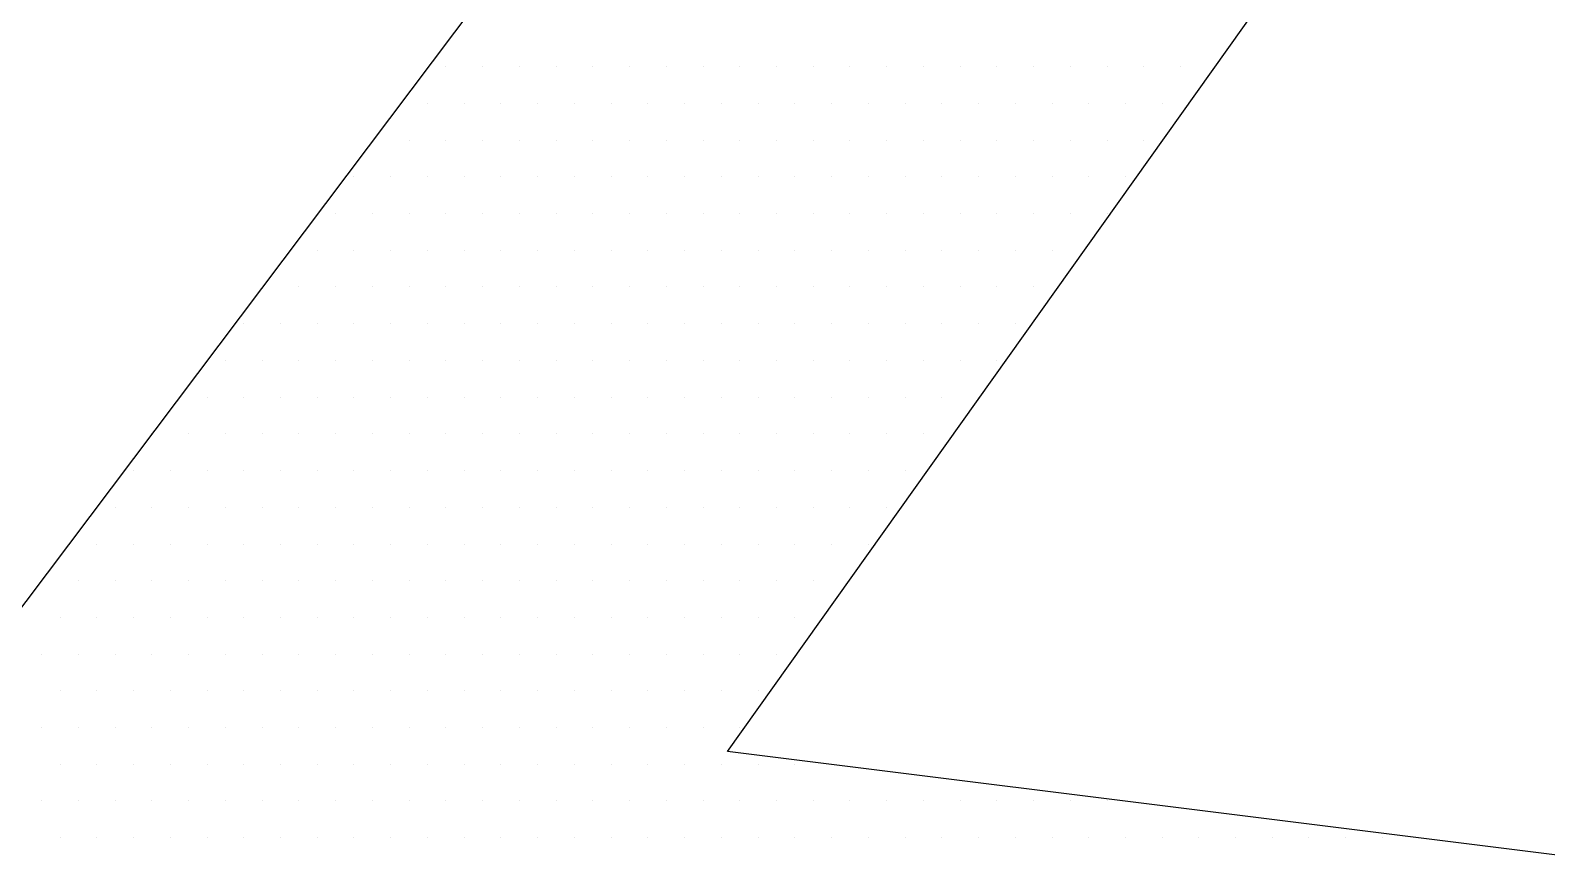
# Paper-space layout 'TOP_A1_00200_01-01-2017_MODELE' of a CAD drawing. Header units: millimetres. Extents: x -52 to 293, y -3 to 294.
# Drawn here: x -6.922 to -3.135, y 57.446 to 59.513 of the extents above; entities that cross this region are included whole.
import ezdxf

# ---------------------------------------------------------------- set-up
doc = ezdxf.new("R2010")
doc.units = ezdxf.units.MM
doc.header["$LTSCALE"] = 2
doc.linetypes.add('CACHEX2', pattern=[0.75, 0.5, -0.25])
for name, color, linetype in [('CALQUE_7', 4, 'Continuous'), ('CARTOUCHE', 7, 'Continuous'), ('rosace', 7, 'Continuous')]:
    doc.layers.add(name, color=color, linetype=linetype)

# ---------------------------------------------------------------- blocks, each defined once
blk = doc.blocks.new('A$C715108E3')
at = {"layer": 'CALQUE_7', "color": 131}
for p, q in [((2.8241, -10.5791), (2.8241, -10.5791)), ((2.8685, -10.5791), (2.8685, -10.5791)), ((2.9606, -10.5791), (2.9606, -10.5791)), ((3.0518, -10.5791), (3.0518, -10.5791)), ((3.1439, -10.5791), (3.1439, -10.5791)), ((3.2359, -10.5791), (3.2359, -10.5791)), ((3.3277, -10.5791), (3.3277, -10.5791)), ((3.4192, -10.5791), (3.4192, -10.5791)), ((3.511, -10.5791), (3.511, -10.5791)), ((3.6028, -10.5791), (3.6028, -10.5791)), ((3.6943, -10.5791), (3.6943, -10.5791)), ((3.7861, -10.5791), (3.7861, -10.5791)), ((3.878, -10.5791), (3.878, -10.5791)), ((3.9694, -10.5791), (3.9694, -10.5791)), ((4.0612, -10.5791), (4.0612, -10.5791)), ((4.1531, -10.5791), (4.1531, -10.5791)), ((4.2445, -10.5791), (4.2445, -10.5791)), ((4.3364, -10.5791), (4.3364, -10.5791)), ((4.4282, -10.5791), (4.4282, -10.5791)), ((4.5202, -10.5791), (4.5202, -10.5791)), ((4.6115, -10.5791), (4.6115, -10.5791)), ((4.7035, -10.5791), (4.7035, -10.5791)), ((2.755, -10.6702), (2.755, -10.6702)), ((2.823, -10.6702), (2.823, -10.6702)), ((2.9143, -10.6702), (2.9143, -10.6702)), ((3.0063, -10.6702), (3.0063, -10.6702)), ((3.0983, -10.6702), (3.0983, -10.6702)), ((3.1894, -10.6702), (3.1894, -10.6702)), ((3.2814, -10.6702), (3.2814, -10.6702)), ((3.3734, -10.6702), (3.3734, -10.6702)), ((3.4653, -10.6702), (3.4653, -10.6702)), ((3.5564, -10.6702), (3.5564, -10.6702)), ((3.6486, -10.6702), (3.6486, -10.6702)), ((3.7404, -10.6702), (3.7404, -10.6702)), ((3.8317, -10.6702), (3.8317, -10.6702)), ((3.9237, -10.6702), (3.9237, -10.6702)), ((4.0155, -10.6702), (4.0155, -10.6702)), ((4.107, -10.6702), (4.107, -10.6702)), ((4.1988, -10.6702), (4.1988, -10.6702)), ((4.2906, -10.6702), (4.2906, -10.6702)), ((4.3827, -10.6702), (4.3827, -10.6702)), ((4.4739, -10.6702), (4.4739, -10.6702)), ((4.5659, -10.6702), (4.5659, -10.6702)), ((4.658, -10.6702), (4.658, -10.6702)), ((2.686, -10.763), (2.686, -10.763)), ((2.7767, -10.763), (2.7767, -10.763)), ((2.8685, -10.763), (2.8685, -10.763)), ((2.9606, -10.763), (2.9606, -10.763)), ((3.0518, -10.763), (3.0518, -10.763)), ((3.1439, -10.763), (3.1439, -10.763)), ((3.2359, -10.763), (3.2359, -10.763)), ((3.3277, -10.763), (3.3277, -10.763)), ((3.4192, -10.763), (3.4192, -10.763)), ((3.511, -10.763), (3.511, -10.763)), ((3.6028, -10.763), (3.6028, -10.763)), ((3.6943, -10.763), (3.6943, -10.763)), ((3.7861, -10.763), (3.7861, -10.763)), ((3.878, -10.763), (3.878, -10.763)), ((3.9694, -10.763), (3.9694, -10.763)), ((4.0612, -10.763), (4.0612, -10.763)), ((4.1531, -10.763), (4.1531, -10.763)), ((4.2445, -10.763), (4.2445, -10.763)), ((4.3364, -10.763), (4.3364, -10.763)), ((4.4282, -10.763), (4.4282, -10.763)), ((4.5202, -10.763), (4.5202, -10.763)), ((4.6115, -10.763), (4.6115, -10.763)), ((2.6169, -10.8542), (2.6169, -10.8542)), ((2.6392, -10.8542), (2.6392, -10.8542)), ((2.731, -10.8542), (2.731, -10.8542)), ((2.823, -10.8542), (2.823, -10.8542)), ((2.9143, -10.8542), (2.9143, -10.8542)), ((3.0063, -10.8542), (3.0063, -10.8542)), ((3.0983, -10.8542), (3.0983, -10.8542)), ((3.1894, -10.8542), (3.1894, -10.8542)), ((3.2814, -10.8542), (3.2814, -10.8542)), ((3.3734, -10.8542), (3.3734, -10.8542)), ((3.4653, -10.8542), (3.4653, -10.8542)), ((3.5564, -10.8542), (3.5564, -10.8542)), ((3.6486, -10.8542), (3.6486, -10.8542)), ((3.7404, -10.8542), (3.7404, -10.8542)), ((3.8317, -10.8542), (3.8317, -10.8542)), ((3.9237, -10.8542), (3.9237, -10.8542)), ((4.0155, -10.8542), (4.0155, -10.8542)), ((4.107, -10.8542), (4.107, -10.8542)), ((4.1988, -10.8542), (4.1988, -10.8542)), ((4.2906, -10.8542), (4.2906, -10.8542)), ((4.3827, -10.8542), (4.3827, -10.8542)), ((4.4739, -10.8542), (4.4739, -10.8542)), ((4.5659, -10.8542), (4.5659, -10.8542)), ((2.5477, -10.9457), (2.5477, -10.9457)), ((2.5934, -10.9457), (2.5934, -10.9457)), ((2.6853, -10.9457), (2.6853, -10.9457)), ((2.7767, -10.9457), (2.7767, -10.9457)), ((2.8685, -10.9457), (2.8685, -10.9457)), ((2.9606, -10.9457), (2.9606, -10.9457)), ((3.0518, -10.9457), (3.0518, -10.9457)), ((3.1439, -10.9457), (3.1439, -10.9457)), ((3.2359, -10.9457), (3.2359, -10.9457)), ((3.3277, -10.9457), (3.3277, -10.9457)), ((3.4192, -10.9457), (3.4192, -10.9457)), ((3.511, -10.9457), (3.511, -10.9457)), ((3.6028, -10.9457), (3.6028, -10.9457)), ((3.6943, -10.9457), (3.6943, -10.9457)), ((3.7861, -10.9457), (3.7861, -10.9457)), ((3.878, -10.9457), (3.878, -10.9457)), ((3.9694, -10.9457), (3.9694, -10.9457)), ((4.0612, -10.9457), (4.0612, -10.9457)), ((4.1531, -10.9457), (4.1531, -10.9457)), ((4.2445, -10.9457), (4.2445, -10.9457)), ((4.3364, -10.9457), (4.3364, -10.9457)), ((4.4282, -10.9457), (4.4282, -10.9457)), ((4.5202, -10.9457), (4.5202, -10.9457)), ((2.4787, -11.0383), (2.4787, -11.0383)), ((2.5477, -11.0383), (2.5477, -11.0383)), ((2.6392, -11.0383), (2.6392, -11.0383)), ((2.731, -11.0383), (2.731, -11.0383)), ((2.823, -11.0383), (2.823, -11.0383)), ((2.9143, -11.0383), (2.9143, -11.0383)), ((3.0063, -11.0383), (3.0063, -11.0383)), ((3.0983, -11.0383), (3.0983, -11.0383)), ((3.1894, -11.0383), (3.1894, -11.0383)), ((3.2814, -11.0383), (3.2814, -11.0383)), ((3.3734, -11.0383), (3.3734, -11.0383)), ((3.4653, -11.0383), (3.4653, -11.0383)), ((3.5564, -11.0383), (3.5564, -11.0383)), ((3.6486, -11.0383), (3.6486, -11.0383)), ((3.7404, -11.0383), (3.7404, -11.0383)), ((3.8317, -11.0383), (3.8317, -11.0383)), ((3.9237, -11.0383), (3.9237, -11.0383)), ((4.0155, -11.0383), (4.0155, -11.0383)), ((4.107, -11.0383), (4.107, -11.0383)), ((4.1988, -11.0383), (4.1988, -11.0383)), ((4.2906, -11.0383), (4.2906, -11.0383)), ((4.3827, -11.0383), (4.3827, -11.0383)), ((2.4098, -11.1295), (2.4098, -11.1295)), ((2.4101, -11.1295), (2.4101, -11.1295)), ((2.5016, -11.1295), (2.5016, -11.1295)), ((2.5934, -11.1295), (2.5934, -11.1295)), ((2.6853, -11.1295), (2.6853, -11.1295)), ((2.7767, -11.1295), (2.7767, -11.1295)), ((2.8685, -11.1295), (2.8685, -11.1295)), ((2.9606, -11.1295), (2.9606, -11.1295)), ((3.0518, -11.1295), (3.0518, -11.1295)), ((3.1439, -11.1295), (3.1439, -11.1295)), ((3.2359, -11.1295), (3.2359, -11.1295)), ((3.3277, -11.1295), (3.3277, -11.1295)), ((3.4192, -11.1295), (3.4192, -11.1295)), ((3.511, -11.1295), (3.511, -11.1295)), ((3.6028, -11.1295), (3.6028, -11.1295)), ((3.6943, -11.1295), (3.6943, -11.1295)), ((3.7861, -11.1295), (3.7861, -11.1295)), ((3.878, -11.1295), (3.878, -11.1295)), ((3.9694, -11.1295), (3.9694, -11.1295)), ((4.0612, -11.1295), (4.0612, -11.1295)), ((4.1531, -11.1295), (4.1531, -11.1295)), ((4.2445, -11.1295), (4.2445, -11.1295)), ((4.3364, -11.1295), (4.3364, -11.1295)), ((2.3404, -11.2208), (2.3404, -11.2208)), ((2.364, -11.2208), (2.364, -11.2208)), ((2.4559, -11.2208), (2.4559, -11.2208)), ((2.5477, -11.2208), (2.5477, -11.2208)), ((2.6392, -11.2208), (2.6392, -11.2208)), ((2.731, -11.2208), (2.731, -11.2208)), ((2.823, -11.2208), (2.823, -11.2208)), ((2.9143, -11.2208), (2.9143, -11.2208)), ((3.0063, -11.2208), (3.0063, -11.2208)), ((3.0983, -11.2208), (3.0983, -11.2208)), ((3.1894, -11.2208), (3.1894, -11.2208)), ((3.2814, -11.2208), (3.2814, -11.2208)), ((3.3734, -11.2208), (3.3734, -11.2208)), ((3.4653, -11.2208), (3.4653, -11.2208)), ((3.5564, -11.2208), (3.5564, -11.2208)), ((3.6486, -11.2208), (3.6486, -11.2208)), ((3.7404, -11.2208), (3.7404, -11.2208)), ((3.8317, -11.2208), (3.8317, -11.2208)), ((3.9237, -11.2208), (3.9237, -11.2208)), ((4.0155, -11.2208), (4.0155, -11.2208)), ((4.107, -11.2208), (4.107, -11.2208)), ((4.1988, -11.2208), (4.1988, -11.2208)), ((4.2906, -11.2208), (4.2906, -11.2208)), ((2.2716, -11.3132), (2.2716, -11.3132)), ((2.3183, -11.3132), (2.3183, -11.3132)), ((2.4101, -11.3132), (2.4101, -11.3132)), ((2.5016, -11.3132), (2.5016, -11.3132)), ((2.5934, -11.3132), (2.5934, -11.3132)), ((2.6853, -11.3132), (2.6853, -11.3132)), ((2.7767, -11.3132), (2.7767, -11.3132)), ((2.8685, -11.3132), (2.8685, -11.3132)), ((2.9606, -11.3132), (2.9606, -11.3132)), ((3.0518, -11.3132), (3.0518, -11.3132)), ((3.1439, -11.3132), (3.1439, -11.3132)), ((3.2359, -11.3132), (3.2359, -11.3132)), ((3.3277, -11.3132), (3.3277, -11.3132)), ((3.4192, -11.3132), (3.4192, -11.3132)), ((3.511, -11.3132), (3.511, -11.3132)), ((3.6028, -11.3132), (3.6028, -11.3132)), ((3.6943, -11.3132), (3.6943, -11.3132)), ((3.7861, -11.3132), (3.7861, -11.3132)), ((3.878, -11.3132), (3.878, -11.3132)), ((3.9694, -11.3132), (3.9694, -11.3132)), ((4.0612, -11.3132), (4.0612, -11.3132)), ((4.1531, -11.3132), (4.1531, -11.3132)), ((4.2445, -11.3132), (4.2445, -11.3132)), ((2.2025, -11.4048), (2.2025, -11.4048)), ((2.2726, -11.4048), (2.2726, -11.4048)), ((2.364, -11.4048), (2.364, -11.4048)), ((2.4559, -11.4048), (2.4559, -11.4048)), ((2.5477, -11.4048), (2.5477, -11.4048)), ((2.6392, -11.4048), (2.6392, -11.4048)), ((2.731, -11.4048), (2.731, -11.4048)), ((2.823, -11.4048), (2.823, -11.4048)), ((2.9143, -11.4048), (2.9143, -11.4048)), ((3.0063, -11.4048), (3.0063, -11.4048)), ((3.0983, -11.4048), (3.0983, -11.4048)), ((3.1894, -11.4048), (3.1894, -11.4048)), ((3.2814, -11.4048), (3.2814, -11.4048)), ((3.3734, -11.4048), (3.3734, -11.4048)), ((3.4653, -11.4048), (3.4653, -11.4048)), ((3.5564, -11.4048), (3.5564, -11.4048)), ((3.6486, -11.4048), (3.6486, -11.4048)), ((3.7404, -11.4048), (3.7404, -11.4048)), ((3.8317, -11.4048), (3.8317, -11.4048)), ((3.9237, -11.4048), (3.9237, -11.4048)), ((4.0155, -11.4048), (4.0155, -11.4048)), ((4.107, -11.4048), (4.107, -11.4048)), ((4.1988, -11.4048), (4.1988, -11.4048)), ((2.1335, -11.4959), (2.1335, -11.4959)), ((2.1346, -11.4959), (2.1346, -11.4959)), ((2.2265, -11.4959), (2.2265, -11.4959)), ((2.3183, -11.4959), (2.3183, -11.4959)), ((2.4101, -11.4959), (2.4101, -11.4959)), ((2.5016, -11.4959), (2.5016, -11.4959)), ((2.5934, -11.4959), (2.5934, -11.4959)), ((2.6853, -11.4959), (2.6853, -11.4959)), ((2.7767, -11.4959), (2.7767, -11.4959)), ((2.8685, -11.4959), (2.8685, -11.4959)), ((2.9606, -11.4959), (2.9606, -11.4959)), ((3.0518, -11.4959), (3.0518, -11.4959)), ((3.1439, -11.4959), (3.1439, -11.4959)), ((3.2359, -11.4959), (3.2359, -11.4959)), ((3.3277, -11.4959), (3.3277, -11.4959)), ((3.4192, -11.4959), (3.4192, -11.4959)), ((3.511, -11.4959), (3.511, -11.4959)), ((3.6028, -11.4959), (3.6028, -11.4959)), ((3.6943, -11.4959), (3.6943, -11.4959)), ((3.7861, -11.4959), (3.7861, -11.4959)), ((3.878, -11.4959), (3.878, -11.4959)), ((3.9694, -11.4959), (3.9694, -11.4959)), ((4.0612, -11.4959), (4.0612, -11.4959)), ((2.0642, -11.5885), (2.0642, -11.5885)), ((2.0889, -11.5885), (2.0889, -11.5885)), ((2.1807, -11.5885), (2.1807, -11.5885)), ((2.2726, -11.5885), (2.2726, -11.5885)), ((2.364, -11.5885), (2.364, -11.5885)), ((2.4559, -11.5885), (2.4559, -11.5885)), ((2.5477, -11.5885), (2.5477, -11.5885)), ((2.6392, -11.5885), (2.6392, -11.5885)), ((2.731, -11.5885), (2.731, -11.5885)), ((2.823, -11.5885), (2.823, -11.5885)), ((2.9143, -11.5885), (2.9143, -11.5885)), ((3.0063, -11.5885), (3.0063, -11.5885)), ((3.0983, -11.5885), (3.0983, -11.5885)), ((3.1894, -11.5885), (3.1894, -11.5885)), ((3.2814, -11.5885), (3.2814, -11.5885)), ((3.3734, -11.5885), (3.3734, -11.5885)), ((3.4653, -11.5885), (3.4653, -11.5885)), ((3.5564, -11.5885), (3.5564, -11.5885)), ((3.6486, -11.5885), (3.6486, -11.5885)), ((3.7404, -11.5885), (3.7404, -11.5885)), ((3.8317, -11.5885), (3.8317, -11.5885)), ((3.9237, -11.5885), (3.9237, -11.5885)), ((4.0155, -11.5885), (4.0155, -11.5885)), ((1.9952, -11.68), (1.9952, -11.68)), ((2.0432, -11.68), (2.0432, -11.68)), ((2.1346, -11.68), (2.1346, -11.68)), ((2.2265, -11.68), (2.2265, -11.68)), ((2.3183, -11.68), (2.3183, -11.68)), ((2.4101, -11.68), (2.4101, -11.68)), ((2.5016, -11.68), (2.5016, -11.68)), ((2.5934, -11.68), (2.5934, -11.68)), ((2.6853, -11.68), (2.6853, -11.68)), ((2.7767, -11.68), (2.7767, -11.68)), ((2.8685, -11.68), (2.8685, -11.68)), ((2.9606, -11.68), (2.9606, -11.68)), ((3.0518, -11.68), (3.0518, -11.68)), ((3.1439, -11.68), (3.1439, -11.68)), ((3.2359, -11.68), (3.2359, -11.68)), ((3.3277, -11.68), (3.3277, -11.68)), ((3.4192, -11.68), (3.4192, -11.68)), ((3.511, -11.68), (3.511, -11.68)), ((3.6028, -11.68), (3.6028, -11.68)), ((3.6943, -11.68), (3.6943, -11.68)), ((3.7861, -11.68), (3.7861, -11.68)), ((3.878, -11.68), (3.878, -11.68)), ((3.9694, -11.68), (3.9694, -11.68)), ((1.9262, -11.7722), (1.9262, -11.7722)), ((1.9967, -11.7722), (1.9967, -11.7722)), ((2.0889, -11.7722), (2.0889, -11.7722)), ((2.1807, -11.7722), (2.1807, -11.7722)), ((2.2726, -11.7722), (2.2726, -11.7722)), ((2.364, -11.7722), (2.364, -11.7722)), ((2.4559, -11.7722), (2.4559, -11.7722)), ((2.5477, -11.7722), (2.5477, -11.7722)), ((2.6392, -11.7722), (2.6392, -11.7722)), ((2.731, -11.7722), (2.731, -11.7722)), ((2.823, -11.7722), (2.823, -11.7722)), ((2.9143, -11.7722), (2.9143, -11.7722)), ((3.0063, -11.7722), (3.0063, -11.7722)), ((3.0983, -11.7722), (3.0983, -11.7722)), ((3.1894, -11.7722), (3.1894, -11.7722)), ((3.2814, -11.7722), (3.2814, -11.7722)), ((3.3734, -11.7722), (3.3734, -11.7722)), ((3.4653, -11.7722), (3.4653, -11.7722)), ((3.5564, -11.7722), (3.5564, -11.7722)), ((3.6486, -11.7722), (3.6486, -11.7722)), ((3.7404, -11.7722), (3.7404, -11.7722)), ((3.8317, -11.7722), (3.8317, -11.7722)), ((3.9237, -11.7722), (3.9237, -11.7722)), ((1.8573, -11.8636), (1.8573, -11.8636)), ((1.8595, -11.8636), (1.8595, -11.8636)), ((1.9513, -11.8636), (1.9513, -11.8636)), ((2.0432, -11.8636), (2.0432, -11.8636)), ((2.1346, -11.8636), (2.1346, -11.8636)), ((2.2265, -11.8636), (2.2265, -11.8636)), ((2.3183, -11.8636), (2.3183, -11.8636)), ((2.4101, -11.8636), (2.4101, -11.8636)), ((2.5016, -11.8636), (2.5016, -11.8636)), ((2.5934, -11.8636), (2.5934, -11.8636)), ((2.6853, -11.8636), (2.6853, -11.8636)), ((2.7767, -11.8636), (2.7767, -11.8636)), ((2.8685, -11.8636), (2.8685, -11.8636)), ((2.9606, -11.8636), (2.9606, -11.8636)), ((3.0518, -11.8636), (3.0518, -11.8636)), ((3.1439, -11.8636), (3.1439, -11.8636)), ((3.2359, -11.8636), (3.2359, -11.8636)), ((3.3277, -11.8636), (3.3277, -11.8636)), ((3.4192, -11.8636), (3.4192, -11.8636)), ((3.511, -11.8636), (3.511, -11.8636)), ((3.6028, -11.8636), (3.6028, -11.8636)), ((3.6943, -11.8636), (3.6943, -11.8636)), ((3.7861, -11.8636), (3.7861, -11.8636)), ((1.9056, -11.9551), (1.9056, -11.9551)), ((1.9967, -11.9551), (1.9967, -11.9551)), ((2.0889, -11.9551), (2.0889, -11.9551)), ((2.1807, -11.9551), (2.1807, -11.9551)), ((2.2726, -11.9551), (2.2726, -11.9551)), ((2.364, -11.9551), (2.364, -11.9551)), ((2.4559, -11.9551), (2.4559, -11.9551)), ((2.5477, -11.9551), (2.5477, -11.9551)), ((2.6392, -11.9551), (2.6392, -11.9551)), ((2.731, -11.9551), (2.731, -11.9551)), ((2.823, -11.9551), (2.823, -11.9551)), ((2.9143, -11.9551), (2.9143, -11.9551)), ((3.0063, -11.9551), (3.0063, -11.9551)), ((3.0983, -11.9551), (3.0983, -11.9551)), ((3.1894, -11.9551), (3.1894, -11.9551)), ((3.2814, -11.9551), (3.2814, -11.9551)), ((3.3734, -11.9551), (3.3734, -11.9551)), ((3.4653, -11.9551), (3.4653, -11.9551)), ((3.5564, -11.9551), (3.5564, -11.9551)), ((3.6486, -11.9551), (3.6486, -11.9551)), ((3.7404, -11.9551), (3.7404, -11.9551)), ((1.8595, -12.0473), (1.8595, -12.0473)), ((1.9513, -12.0473), (1.9513, -12.0473)), ((2.0432, -12.0473), (2.0432, -12.0473)), ((2.1346, -12.0473), (2.1346, -12.0473)), ((2.2265, -12.0473), (2.2265, -12.0473)), ((2.3183, -12.0473), (2.3183, -12.0473)), ((2.4101, -12.0473), (2.4101, -12.0473)), ((2.5016, -12.0473), (2.5016, -12.0473)), ((2.5934, -12.0473), (2.5934, -12.0473)), ((2.6853, -12.0473), (2.6853, -12.0473)), ((2.7767, -12.0473), (2.7767, -12.0473)), ((2.8685, -12.0473), (2.8685, -12.0473)), ((2.9606, -12.0473), (2.9606, -12.0473)), ((3.0518, -12.0473), (3.0518, -12.0473)), ((3.1439, -12.0473), (3.1439, -12.0473)), ((3.2359, -12.0473), (3.2359, -12.0473)), ((3.3277, -12.0473), (3.3277, -12.0473)), ((3.4192, -12.0473), (3.4192, -12.0473)), ((3.511, -12.0473), (3.511, -12.0473)), ((3.6028, -12.0473), (3.6028, -12.0473)), ((3.6943, -12.0473), (3.6943, -12.0473)), ((1.9056, -12.1388), (1.9056, -12.1388)), ((1.9967, -12.1388), (1.9967, -12.1388)), ((2.0889, -12.1388), (2.0889, -12.1388)), ((2.1807, -12.1388), (2.1807, -12.1388)), ((2.2726, -12.1388), (2.2726, -12.1388)), ((2.364, -12.1388), (2.364, -12.1388)), ((2.4559, -12.1388), (2.4559, -12.1388)), ((2.5477, -12.1388), (2.5477, -12.1388)), ((2.6392, -12.1388), (2.6392, -12.1388)), ((2.731, -12.1388), (2.731, -12.1388)), ((2.823, -12.1388), (2.823, -12.1388)), ((2.9143, -12.1388), (2.9143, -12.1388)), ((3.0063, -12.1388), (3.0063, -12.1388)), ((3.0983, -12.1388), (3.0983, -12.1388)), ((3.1894, -12.1388), (3.1894, -12.1388)), ((3.2814, -12.1388), (3.2814, -12.1388)), ((3.3734, -12.1388), (3.3734, -12.1388)), ((3.4653, -12.1388), (3.4653, -12.1388)), ((3.5564, -12.1388), (3.5564, -12.1388)), ((3.6486, -12.1388), (3.6486, -12.1388)), ((1.8595, -12.23), (1.8595, -12.23)), ((1.9513, -12.23), (1.9513, -12.23)), ((2.0432, -12.23), (2.0432, -12.23)), ((2.1346, -12.23), (2.1346, -12.23)), ((2.2265, -12.23), (2.2265, -12.23)), ((2.3183, -12.23), (2.3183, -12.23)), ((2.4101, -12.23), (2.4101, -12.23)), ((2.5016, -12.23), (2.5016, -12.23)), ((2.5934, -12.23), (2.5934, -12.23)), ((2.6853, -12.23), (2.6853, -12.23)), ((2.7767, -12.23), (2.7767, -12.23)), ((2.8685, -12.23), (2.8685, -12.23)), ((2.9606, -12.23), (2.9606, -12.23)), ((3.0518, -12.23), (3.0518, -12.23)), ((3.1439, -12.23), (3.1439, -12.23)), ((3.2359, -12.23), (3.2359, -12.23)), ((3.3277, -12.23), (3.3277, -12.23)), ((3.4192, -12.23), (3.4192, -12.23)), ((3.511, -12.23), (3.511, -12.23)), ((3.6028, -12.23), (3.6028, -12.23)), ((1.9056, -12.3224), (1.9056, -12.3224)), ((1.9967, -12.3224), (1.9967, -12.3224)), ((2.0889, -12.3224), (2.0889, -12.3224)), ((2.1807, -12.3224), (2.1807, -12.3224)), ((2.2726, -12.3224), (2.2726, -12.3224)), ((2.364, -12.3224), (2.364, -12.3224)), ((2.4559, -12.3224), (2.4559, -12.3224)), ((2.5477, -12.3224), (2.5477, -12.3224)), ((2.6392, -12.3224), (2.6392, -12.3224)), ((2.731, -12.3224), (2.731, -12.3224)), ((2.823, -12.3224), (2.823, -12.3224)), ((2.9143, -12.3224), (2.9143, -12.3224)), ((3.0063, -12.3224), (3.0063, -12.3224)), ((3.0983, -12.3224), (3.0983, -12.3224)), ((3.1894, -12.3224), (3.1894, -12.3224)), ((3.2814, -12.3224), (3.2814, -12.3224)), ((3.3734, -12.3224), (3.3734, -12.3224)), ((3.4653, -12.3224), (3.4653, -12.3224)), ((3.5564, -12.3224), (3.5564, -12.3224)), ((3.6486, -12.3224), (3.6486, -12.3224)), ((3.7404, -12.3224), (3.7404, -12.3224)), ((1.8595, -12.4139), (1.8595, -12.4139)), ((1.9513, -12.4139), (1.9513, -12.4139)), ((2.0432, -12.4139), (2.0432, -12.4139)), ((2.1346, -12.4139), (2.1346, -12.4139)), ((2.2265, -12.4139), (2.2265, -12.4139)), ((2.3183, -12.4139), (2.3183, -12.4139)), ((2.4101, -12.4139), (2.4101, -12.4139)), ((2.5016, -12.4139), (2.5016, -12.4139)), ((2.5934, -12.4139), (2.5934, -12.4139)), ((2.6853, -12.4139), (2.6853, -12.4139)), ((2.7767, -12.4139), (2.7767, -12.4139)), ((2.8685, -12.4139), (2.8685, -12.4139)), ((2.9606, -12.4139), (2.9606, -12.4139)), ((3.0518, -12.4139), (3.0518, -12.4139)), ((3.1439, -12.4139), (3.1439, -12.4139)), ((3.2359, -12.4139), (3.2359, -12.4139)), ((3.3277, -12.4139), (3.3277, -12.4139)), ((3.4192, -12.4139), (3.4192, -12.4139)), ((3.511, -12.4139), (3.511, -12.4139)), ((3.6028, -12.4139), (3.6028, -12.4139)), ((3.6943, -12.4139), (3.6943, -12.4139)), ((3.7861, -12.4139), (3.7861, -12.4139)), ((3.878, -12.4139), (3.878, -12.4139)), ((3.9694, -12.4139), (3.9694, -12.4139)), ((4.0612, -12.4139), (4.0612, -12.4139)), ((4.1531, -12.4139), (4.1531, -12.4139)), ((4.2445, -12.4139), (4.2445, -12.4139)), ((4.3364, -12.4139), (4.3364, -12.4139)), ((4.4282, -12.4139), (4.4282, -12.4139)), ((4.5202, -12.4139), (4.5202, -12.4139)), ((1.9056, -12.5053), (1.9056, -12.5053)), ((1.9967, -12.5053), (1.9967, -12.5053)), ((2.0889, -12.5053), (2.0889, -12.5053)), ((2.1807, -12.5053), (2.1807, -12.5053)), ((2.2726, -12.5053), (2.2726, -12.5053)), ((2.364, -12.5053), (2.364, -12.5053)), ((2.4559, -12.5053), (2.4559, -12.5053)), ((2.5477, -12.5053), (2.5477, -12.5053)), ((2.6392, -12.5053), (2.6392, -12.5053)), ((2.731, -12.5053), (2.731, -12.5053)), ((2.823, -12.5053), (2.823, -12.5053)), ((2.9143, -12.5053), (2.9143, -12.5053)), ((3.0063, -12.5053), (3.0063, -12.5053)), ((3.0983, -12.5053), (3.0983, -12.5053)), ((3.1894, -12.5053), (3.1894, -12.5053)), ((3.2814, -12.5053), (3.2814, -12.5053)), ((3.3734, -12.5053), (3.3734, -12.5053)), ((3.4653, -12.5053), (3.4653, -12.5053)), ((3.5564, -12.5053), (3.5564, -12.5053)), ((3.6486, -12.5053), (3.6486, -12.5053)), ((3.7404, -12.5053), (3.7404, -12.5053)), ((3.8317, -12.5053), (3.8317, -12.5053)), ((3.9237, -12.5053), (3.9237, -12.5053)), ((4.0155, -12.5053), (4.0155, -12.5053)), ((4.107, -12.5053), (4.107, -12.5053)), ((4.1988, -12.5053), (4.1988, -12.5053)), ((4.2906, -12.5053), (4.2906, -12.5053)), ((4.3827, -12.5053), (4.3827, -12.5053)), ((4.4739, -12.5053), (4.4739, -12.5053)), ((4.5659, -12.5053), (4.5659, -12.5053)), ((4.658, -12.5053), (4.658, -12.5053)), ((4.7492, -12.5053), (4.7492, -12.5053)), ((4.8413, -12.5053), (4.8413, -12.5053)), ((4.9329, -12.5053), (4.9329, -12.5053)), ((5.0242, -12.5053), (5.0242, -12.5053)), ((5.1164, -12.5053), (5.1164, -12.5053)), ((5.208, -12.5053), (5.208, -12.5053))]:
    blk.add_line(p, q, dxfattribs=at)
for points in [[(0.2166, -18.8242), (-0.4061, -17.3082), (1.2857, -17.5115), (0.9202, -16.4826), (-0.461, -13.5406), (1.4536, -13.7453), (4.032, -19.4344), (5.206, -17.903), (3.3935, -13.9486), (6.3293, -14.2803), (6.4311, -12.6478), (3.5725, -12.29), (6.1505, -8.6671)], [(5.6155, -6.8715), (1.6586, -12.1279), (-1.9407, -12.0256), (-1.8895, -11.7452), (-0.5622, -9.8309)]]:
    blk.add_lwpolyline(points, dxfattribs=at)
blk = doc.blocks.new('A$C581E6685')
at = {"layer": 'rosace', "color": 32, "linetype": 'CACHEX2', "ltscale": 1.5}
blk.add_ellipse((-38.0538, 23.8138), major_axis=(-19.0311, -3.534), ratio=0.590567, dxfattribs=at)
at = {"layer": 'rosace', "color": 32}
blk.add_ellipse((-37.6144, 23.8499), major_axis=(-13.5768, -4.2839), ratio=0.791971, dxfattribs=at)
at = {"layer": 'CARTOUCHE'}
blk.add_blockref('A$C715108E3', (-31.6739, 36.3189), dxfattribs=at)

psp = doc.layouts.new('TOP_A1_00200_01-01-2017_MODELE')

# ---------------------------------------------------------------- block references
at = {"layer": 'CARTOUCHE'}
psp.add_blockref('A$C581E6685', (22.9208, 33.6824), dxfattribs=at)

doc.saveas('drawing.dxf')
